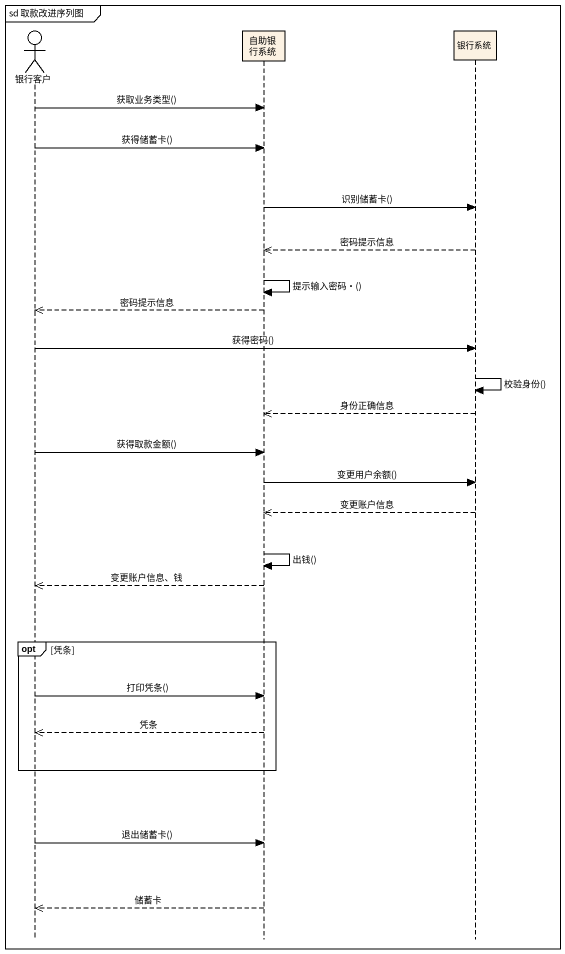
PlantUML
@startuml
mainframe sd 取款改进序列图
hide footbox
actor 银行客户
participant 自助银行系统
participant 银行系统

银行客户 -> 自助银行系统 : 获取业务类型()
银行客户 -> 自助银行系统 : 获得储蓄卡()
自助银行系统 -> 银行系统 : 识别储蓄卡()
银行系统 -->> 自助银行系统 : 密码提示信息
自助银行系统 -> 自助银行系统 : 提示输入密码·()
自助银行系统 -->> 银行客户 : 密码提示信息
银行客户 -> 银行系统 : 获得密码()
银行系统 -> 银行系统 : 校验身份()
银行系统 -->> 自助银行系统 : 身份正确信息
银行客户 -> 自助银行系统 : 获得取款金额()
自助银行系统 -> 银行系统 : 变更用户余额()
银行系统 -->> 自助银行系统 : 变更账户信息
自助银行系统 -> 自助银行系统 : 出钱()
自助银行系统 -->> 银行客户 : 变更账户信息、钱
opt 凭条
  银行客户 -> 自助银行系统 : 打印凭条()
  自助银行系统 -->> 银行客户 : 凭条
end
银行客户 -> 自助银行系统 : 退出储蓄卡()
自助银行系统 -->> 银行客户 : 储蓄卡
@enduml
